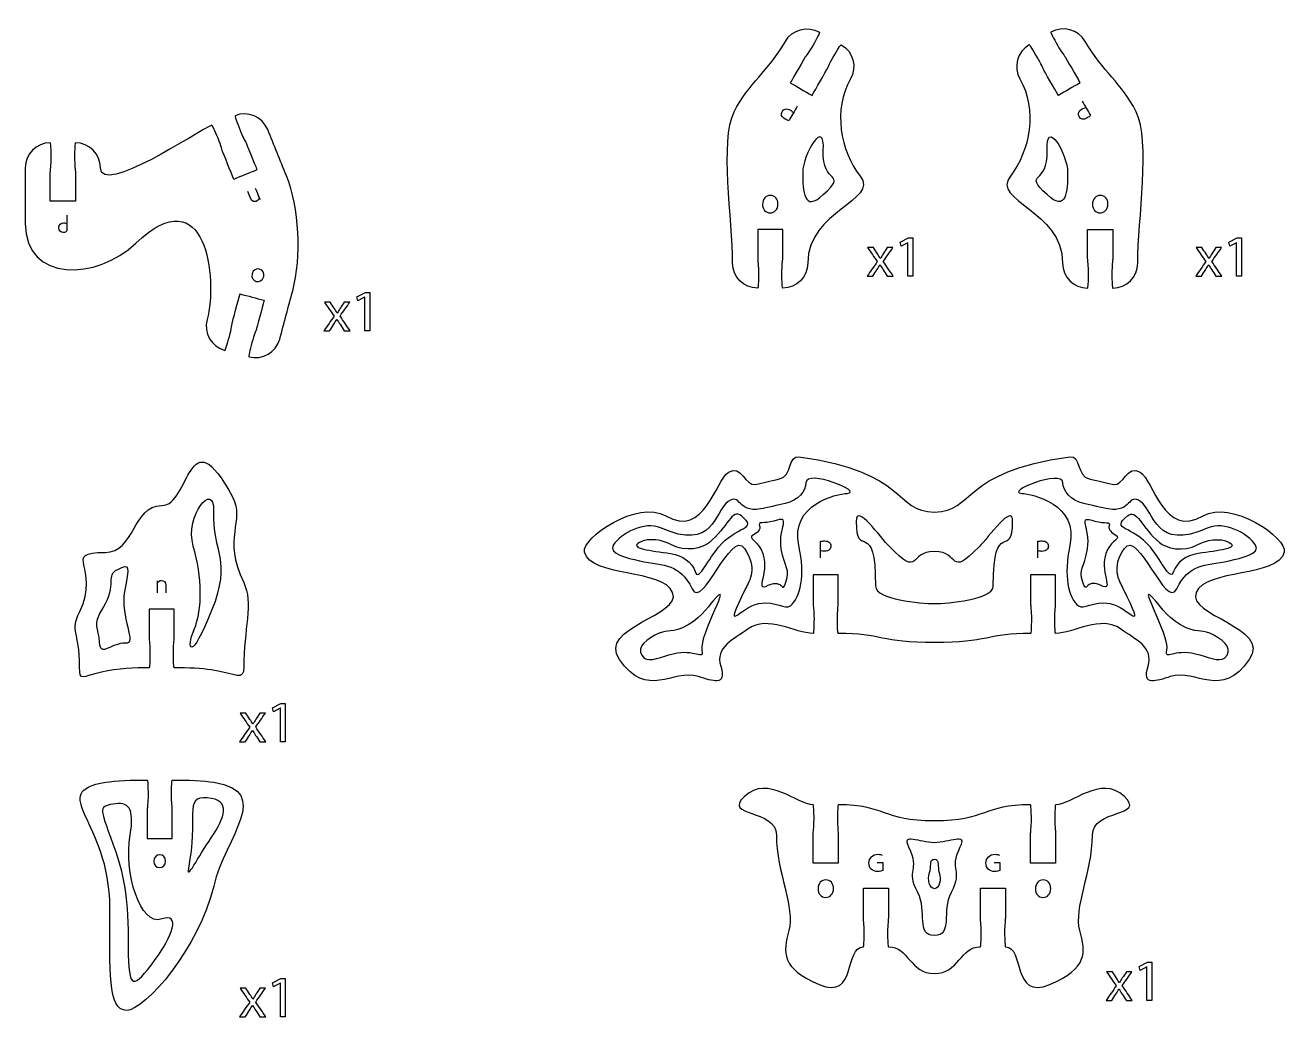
# Model space of a CAD drawing. Extents: x 0 to 1000, y 0 to 600.
# Drawn here: x 693.8 to 844.9, y 257.1 to 375.8 of the extents above; entities that cross this region are included whole.
import ezdxf

# ---------------------------------------------------------------- set-up
doc = ezdxf.new("R2010")
doc.units = 0
doc.header["$MEASUREMENT"] = 0
doc.layers.add('DEFAULT', color=7, linetype='CONTINUOUS')

msp = doc.modelspace()

# ---------------------------------------------------------------- linework, layer by layer
at = {"layer": 'DEFAULT', "color": 250}
for points in [[(799.42, 349.73), (799.41, 349.73), (798.61, 349.3), (798.49, 349.78), (799.49, 350.31), (800.02, 350.31), (800.02, 345.73), (799.42, 345.73)], [(838.72, 349.73), (838.71, 349.73), (837.91, 349.3), (837.79, 349.78), (838.79, 350.31), (839.32, 350.31), (839.32, 345.73), (838.72, 345.73)], [(734.44, 343.21), (734.43, 343.21), (733.63, 342.78), (733.51, 343.25), (734.52, 343.79), (735.04, 343.79), (735.04, 339.2), (734.44, 339.2)], [(724.36, 294.03), (724.34, 294.03), (723.54, 293.6), (723.42, 294.08), (724.43, 294.61), (724.95, 294.61), (724.95, 290.03), (724.36, 290.03)], [(828.01, 263.08), (827.99, 263.08), (827.2, 262.65), (827.08, 263.12), (828.08, 263.66), (828.61, 263.66), (828.61, 259.07), (828.01, 259.07)], [(724.36, 261.13), (724.34, 261.13), (723.54, 260.7), (723.42, 261.17), (724.43, 261.7), (724.95, 261.7), (724.95, 257.12), (724.36, 257.12)]]:
    msp.add_lwpolyline(points, close=True, dxfattribs=at)
at = {"layer": 'DEFAULT', "color": 1}
for points, knots in [([(778.45, 347.3), (778.45, 345.64), (779.79, 344.3), (781.45, 344.3), (781.51, 344.3), (781.55, 345.08), (781.55, 346.05), (781.55, 347.01), (781.45, 347.62), (781.45, 347.8), (781.45, 348.96), (781.45, 350.13), (781.45, 351.3), (782.45, 351.3), (783.45, 351.3), (784.45, 351.3), (784.45, 350.13), (784.45, 348.96), (784.45, 347.8), (784.45, 347.62), (784.35, 347.01), (784.35, 346.05), (784.35, 345.08), (784.4, 344.3), (784.45, 344.3), (786.11, 344.3), (787.45, 345.64), (787.45, 347.3), (787.45, 353.62), (796.05, 354.72), (793.7, 357.71), (791.34, 360.69), (790.46, 365.7), (792.55, 369.32), (793.38, 370.76), (792.89, 372.59), (791.45, 373.42), (791.4, 373.45), (790.97, 372.79), (790.49, 371.95), (790.01, 371.12), (789.79, 370.54), (789.7, 370.39), (789.27, 369.63), (787.95, 367.36), (787.95, 367.36), (787.09, 367.86), (786.22, 368.36), (785.35, 368.86), (785.35, 368.86), (786.67, 371.13), (787.1, 371.89), (787.19, 372.04), (787.58, 372.52), (788.07, 373.36), (788.55, 374.19), (788.9, 374.89), (788.85, 374.92), (787.42, 375.75), (785.59, 375.26), (784.76, 373.82), (782.67, 370.2), (780.39, 368.84), (778.64, 365.39), (776.9, 361.94), (778.45, 352.45), (778.45, 347.3)], [1, 1, 1, 1, 2, 2, 2, 3, 3, 3, 4, 4, 4, 13.92, 13.92, 13.92, 22.43, 22.43, 22.43, 32.35, 32.35, 32.35, 33.35, 33.35, 33.35, 34.35, 34.35, 34.35, 35.35, 35.35, 35.35, 36.35, 36.35, 36.35, 37.35, 37.35, 37.35, 38.35, 38.35, 38.35, 39.35, 39.35, 39.35, 40.35, 40.35, 40.35, 41.35, 41.35, 41.35, 49.862608, 49.862608, 49.862608, 50.862608, 50.862608, 50.862608, 51.862608, 51.862608, 51.862608, 52.862608, 52.862608, 52.862608, 53.862608, 53.862608, 53.862608, 54.862608, 54.862608, 54.862608, 55.862608, 55.862608, 55.862608, 55.862608]), ([(826.92, 347.3), (826.92, 345.64), (825.58, 344.3), (823.92, 344.3), (823.87, 344.3), (823.82, 345.08), (823.82, 346.05), (823.82, 347.01), (823.92, 347.62), (823.92, 347.8), (823.92, 348.96), (823.92, 350.13), (823.92, 351.3), (822.92, 351.3), (821.92, 351.3), (820.92, 351.3), (820.92, 350.13), (820.92, 348.96), (820.92, 347.8), (820.92, 347.62), (821.02, 347.01), (821.02, 346.05), (821.02, 345.08), (820.98, 344.3), (820.92, 344.3), (819.26, 344.3), (817.92, 345.64), (817.92, 347.3), (817.92, 353.62), (809.32, 354.72), (811.68, 357.71), (814.03, 360.69), (814.92, 365.7), (812.82, 369.32), (812, 370.76), (812.49, 372.59), (813.92, 373.42), (813.97, 373.45), (814.4, 372.79), (814.88, 371.95), (815.37, 371.12), (815.59, 370.54), (815.67, 370.39), (816.11, 369.63), (817.42, 367.36), (817.42, 367.36), (818.29, 367.86), (819.15, 368.36), (820.02, 368.86), (820.02, 368.86), (818.71, 371.13), (818.27, 371.89), (818.18, 372.04), (817.79, 372.52), (817.31, 373.36), (816.83, 374.19), (816.47, 374.89), (816.52, 374.92), (817.96, 375.75), (819.79, 375.26), (820.62, 373.82), (822.71, 370.2), (824.99, 368.84), (826.73, 365.39), (828.47, 361.94), (826.92, 352.45), (826.92, 347.3)], [1, 1, 1, 1, 2, 2, 2, 3, 3, 3, 4, 4, 4, 13.92, 13.92, 13.92, 22.43, 22.43, 22.43, 32.35, 32.35, 32.35, 33.35, 33.35, 33.35, 34.35, 34.35, 34.35, 35.35, 35.35, 35.35, 36.35, 36.35, 36.35, 37.35, 37.35, 37.35, 38.35, 38.35, 38.35, 39.35, 39.35, 39.35, 40.35, 40.35, 40.35, 41.35, 41.35, 41.35, 49.862608, 49.862608, 49.862608, 50.862608, 50.862608, 50.862608, 51.862608, 51.862608, 51.862608, 52.862608, 52.862608, 52.862608, 53.862608, 53.862608, 53.862608, 54.862608, 54.862608, 54.862608, 55.862608, 55.862608, 55.862608, 55.862608]), ([(725.83, 343.98), (725.31, 342.05), (724.8, 340.12), (724.28, 338.2), (723.85, 336.6), (722.21, 335.65), (720.61, 336.08), (720.55, 336.09), (720.71, 336.86), (720.96, 337.79), (721.21, 338.73), (721.47, 339.29), (721.51, 339.46), (721.74, 340.3), (722.42, 342.84), (722.42, 342.84), (721.45, 343.1), (720.49, 343.35), (719.52, 343.61), (719.52, 343.61), (718.84, 341.08), (718.62, 340.23), (718.57, 340.06), (718.51, 339.45), (718.26, 338.52), (718.01, 337.59), (717.77, 336.85), (717.71, 336.85), (716.11, 337.28), (715.16, 338.92), (715.59, 340.53), (716.89, 345.38), (715.49, 357.73), (707.07, 349.67), (702.43, 345.24), (693.84, 344.91), (693.84, 352.03), (693.84, 354.25), (693.84, 356.47), (693.84, 358.69), (693.84, 360.34), (695.18, 361.69), (696.84, 361.69), (696.89, 361.69), (696.94, 360.91), (696.94, 359.94), (696.94, 358.97), (696.84, 358.36), (696.84, 358.19), (696.84, 357.02), (696.84, 355.85), (696.84, 354.69), (697.84, 354.69), (698.84, 354.69), (699.84, 354.69), (699.84, 355.85), (699.84, 357.02), (699.84, 358.19), (699.84, 358.36), (699.74, 358.97), (699.74, 359.94), (699.74, 360.91), (699.78, 361.69), (699.84, 361.69), (701.5, 361.69), (702.84, 360.34), (702.84, 358.69), (702.84, 355.18), (714.62, 363.18), (716.16, 363.8), (716.21, 363.82), (716.54, 363.11), (716.9, 362.22), (717.27, 361.32), (717.41, 360.72), (717.47, 360.56), (717.8, 359.75), (718.78, 357.31), (718.78, 357.31), (719.71, 357.69), (720.64, 358.06), (721.56, 358.44), (721.56, 358.44), (720.58, 360.87), (720.25, 361.68), (720.19, 361.84), (719.86, 362.37), (719.5, 363.27), (719.14, 364.17), (718.88, 364.91), (718.94, 364.93), (720.47, 365.55), (722.22, 364.81), (722.84, 363.27), (723.59, 361.42), (724.34, 359.58), (725.09, 357.73), (726.61, 353.98), (726.92, 348.03), (725.83, 343.98)], [0, 0, 0, 0, 16.958081, 16.958081, 16.958081, 17.958081, 17.958081, 17.958081, 18.958081, 18.958081, 18.958081, 19.958081, 19.958081, 19.958081, 20.958081, 20.958081, 20.958081, 29.457734, 29.457734, 29.457734, 30.457734, 30.457734, 30.457734, 31.457734, 31.457734, 31.457734, 32.457734, 32.457734, 32.457734, 33.457734, 33.457734, 33.457734, 34.457734, 34.457734, 34.457734, 35.457734, 35.457734, 35.457734, 54.327734, 54.327734, 54.327734, 55.327734, 55.327734, 55.327734, 56.327734, 56.327734, 56.327734, 57.327734, 57.327734, 57.327734, 67.247734, 67.247734, 67.247734, 75.747734, 75.747734, 75.747734, 85.667734, 85.667734, 85.667734, 86.667734, 86.667734, 86.667734, 87.667734, 87.667734, 87.667734, 88.667734, 88.667734, 88.667734, 89.667734, 89.667734, 89.667734, 90.667734, 90.667734, 90.667734, 91.667734, 91.667734, 91.667734, 92.667734, 92.667734, 92.667734, 101.168939, 101.168939, 101.168939, 102.168939, 102.168939, 102.168939, 103.168939, 103.168939, 103.168939, 104.168939, 104.168939, 104.168939, 105.168939, 105.168939, 105.168939, 122.130522, 122.130522, 122.130522, 123.130522, 123.130522, 123.130522, 123.130522]), ([(702.97, 298.36), (704.93, 298.81), (706.98, 298.87), (708.66, 298.87), (708.71, 298.87), (708.76, 299.65), (708.76, 300.62), (708.76, 301.59), (708.66, 302.2), (708.66, 302.37), (708.66, 303.54), (708.66, 304.71), (708.66, 305.87), (709.66, 305.87), (710.66, 305.87), (711.66, 305.87), (711.66, 304.71), (711.66, 303.54), (711.66, 302.37), (711.66, 302.2), (711.56, 301.59), (711.56, 300.62), (711.56, 299.65), (711.6, 298.87), (711.66, 298.87), (713.33, 298.87), (715.02, 298.79), (716.07, 298.63), (719.14, 298.15), (719.97, 297.2), (719.97, 298.95), (719.97, 303.41), (721.15, 306.67), (719.97, 309.07), (717.33, 314.47), (720.18, 316.4), (718.62, 319.32), (713.26, 329.28), (713.62, 318.28), (710.16, 318.28), (706.7, 318.28), (706.95, 312.68), (703.39, 312.68), (698.07, 312.68), (702.98, 310.95), (700.34, 305.54), (699.16, 303.14), (700.34, 303.41), (700.34, 298.95), (700.34, 297.19), (700.61, 297.82), (702.97, 298.36)], [1, 1, 1, 1, 2, 2, 2, 3, 3, 3, 4, 4, 4, 13.92, 13.92, 13.92, 22.42, 22.42, 22.42, 32.34, 32.34, 32.34, 33.34, 33.34, 33.34, 34.34, 34.34, 34.34, 35.34, 35.34, 35.34, 36.34, 36.34, 36.34, 37.34, 37.34, 37.34, 38.34, 38.34, 38.34, 39.34, 39.34, 39.34, 40.34, 40.34, 40.34, 41.34, 41.34, 41.34, 42.34, 42.34, 42.34, 43.34, 43.34, 43.34, 43.34]), ([(834.73, 317.05), (830.07, 314.3), (828.76, 321.33), (827.21, 322.29), (825.66, 323.24), (825.16, 320.56), (824.04, 320.81), (822.94, 321.05), (822.42, 321.17), (821.11, 321.46), (819.58, 321.8), (820.13, 324.3), (818.79, 324.11), (805.59, 322.29), (807.47, 317.51), (802.59, 317.51), (797.71, 317.51), (799.6, 322.29), (786.39, 324.11), (785.05, 324.3), (785.6, 321.8), (784.07, 321.46), (782.76, 321.17), (782.25, 321.05), (781.14, 320.81), (780.02, 320.56), (779.52, 323.24), (777.97, 322.29), (776.42, 321.33), (775.11, 314.3), (770.45, 317.05), (767.13, 319.01), (760.32, 314.45), (760.74, 312.7), (761.46, 309.71), (770.14, 310.7), (771.28, 307.89), (772.42, 305.08), (762.26, 303.74), (764.92, 299.86), (768.25, 295.03), (771.2, 298.76), (774.38, 297.81), (776.06, 297.32), (777.79, 296.56), (777.03, 299.06), (776.32, 301.37), (778.57, 302.25), (780.33, 303.53), (782.64, 305.21), (785.93, 302.99), (788.09, 302.99), (788.14, 302.99), (788.19, 303.78), (788.19, 304.74), (788.19, 305.71), (788.09, 306.32), (788.09, 306.49), (788.09, 307.66), (788.09, 308.82), (788.09, 309.99), (789.09, 309.99), (790.09, 309.99), (791.09, 309.99), (791.09, 308.83), (791.09, 307.66), (791.09, 306.49), (791.09, 306.32), (790.99, 305.71), (790.99, 304.74), (790.99, 303.78), (791.03, 302.99), (791.09, 302.99), (796.18, 302.99), (796.24, 301.88), (802.59, 301.88), (808.93, 301.88), (809, 302.99), (814.09, 302.99), (814.15, 302.99), (814.19, 303.78), (814.19, 304.74), (814.19, 305.71), (814.09, 306.32), (814.09, 306.49), (814.09, 307.66), (814.09, 308.83), (814.09, 309.99), (815.09, 309.99), (816.09, 309.99), (817.09, 309.99), (817.09, 308.82), (817.09, 307.66), (817.09, 306.49), (817.09, 306.32), (816.99, 305.71), (816.99, 304.74), (816.99, 303.78), (817.04, 302.99), (817.09, 302.99), (819.25, 302.99), (822.54, 305.21), (824.85, 303.53), (826.61, 302.25), (828.86, 301.37), (828.15, 299.06), (827.39, 296.56), (829.12, 297.32), (830.81, 297.81), (833.98, 298.76), (836.93, 295.03), (840.26, 299.86), (842.92, 303.74), (832.76, 305.08), (833.9, 307.89), (835.04, 310.7), (843.72, 309.71), (844.44, 312.7), (844.86, 314.45), (838.05, 319.01), (834.73, 317.05)], [1, 1, 1, 1, 2, 2, 2, 3, 3, 3, 4, 4, 4, 5, 5, 5, 6, 6, 6, 7, 7, 7, 8, 8, 8, 9, 9, 9, 10, 10, 10, 11, 11, 11, 12, 12, 12, 13, 13, 13, 14, 14, 14, 15, 15, 15, 16, 16, 16, 17, 17, 17, 18, 18, 18, 19, 19, 19, 20, 20, 20, 29.91, 29.91, 29.91, 38.410006, 38.410006, 38.410006, 48.330006, 48.330006, 48.330006, 49.330006, 49.330006, 49.330006, 50.330006, 50.330006, 50.330006, 51.330006, 51.330006, 51.330006, 52.330006, 52.330006, 52.330006, 53.330006, 53.330006, 53.330006, 54.330006, 54.330006, 54.330006, 64.250006, 64.250006, 64.250006, 72.750012, 72.750012, 72.750012, 82.660012, 82.660012, 82.660012, 83.660012, 83.660012, 83.660012, 84.660012, 84.660012, 84.660012, 85.660012, 85.660012, 85.660012, 86.660012, 86.660012, 86.660012, 87.660012, 87.660012, 87.660012, 88.660012, 88.660012, 88.660012, 89.660012, 89.660012, 89.660012, 90.660012, 90.660012, 90.660012, 91.660012, 91.660012, 91.660012, 91.660012]), ([(809.63, 308.66), (809.63, 307.01), (804.17, 306.56), (802.59, 306.56), (801, 306.56), (795.55, 307.01), (795.55, 308.66), (795.55, 316.98), (793.23, 311.66), (793.23, 316.39), (793.23, 318.65), (796.11, 314.47), (797.25, 313.33), (801.02, 309.54), (799.4, 312.78), (802.59, 312.78), (805.78, 312.78), (804.16, 309.54), (807.93, 313.33), (809.07, 314.47), (811.95, 318.65), (811.95, 316.39), (811.95, 311.66), (809.63, 316.98), (809.63, 308.66)], [1, 1, 1, 1, 2, 2, 2, 3, 3, 3, 4, 4, 4, 5, 5, 5, 6, 6, 6, 7, 7, 7, 8, 8, 8, 9, 9, 9, 9]), ([(703.47, 285.18), (696.3, 283.98), (703.96, 280.64), (703.96, 270.2), (703.96, 262.62), (703.67, 257.88), (705.94, 257.88), (708.2, 257.88), (714.63, 265.38), (716.38, 272.76), (717.8, 278.74), (723.55, 283.98), (716.39, 285.18), (715.25, 285.37), (713.21, 285.44), (711.43, 285.44), (711.37, 285.44), (711.33, 284.66), (711.33, 283.69), (711.33, 282.72), (711.43, 282.11), (711.43, 281.94), (711.43, 280.77), (711.43, 279.6), (711.43, 278.44), (710.43, 278.44), (709.43, 278.44), (708.43, 278.44), (708.43, 279.6), (708.43, 280.77), (708.43, 281.94), (708.43, 282.11), (708.53, 282.72), (708.53, 283.69), (708.53, 284.66), (708.48, 285.44), (708.43, 285.44), (706.65, 285.44), (704.6, 285.37), (703.47, 285.18)], [1, 1, 1, 1, 2, 2, 2, 3, 3, 3, 4, 4, 4, 5, 5, 5, 6, 6, 6, 7, 7, 7, 8, 8, 8, 17.92, 17.92, 17.92, 26.42, 26.42, 26.42, 36.34, 36.34, 36.34, 37.34, 37.34, 37.34, 38.34, 38.34, 38.34, 39.34, 39.34, 39.34, 39.34]), ([(802.59, 262.29), (799.67, 262.29), (799.51, 265.49), (797.09, 265.49), (797.03, 265.49), (796.99, 266.27), (796.99, 267.24), (796.99, 268.2), (797.09, 268.81), (797.09, 268.99), (797.09, 270.15), (797.09, 271.32), (797.09, 272.49), (796.09, 272.49), (795.09, 272.49), (794.09, 272.49), (794.09, 271.32), (794.09, 270.15), (794.09, 268.99), (794.09, 268.81), (794.19, 268.2), (794.19, 267.24), (794.19, 266.27), (794.15, 265.49), (794.09, 265.49), (791.79, 265.49), (793.35, 259.05), (788.8, 260.98), (784.26, 262.9), (784.45, 264.78), (785.19, 267.45), (785.94, 270.13), (783.69, 274.44), (783.69, 278.85), (783.69, 282.06), (777.16, 280.96), (779.9, 283.52), (782.64, 286.07), (786.23, 282.49), (788.09, 282.49), (788.15, 282.49), (788.19, 281.7), (788.19, 280.74), (788.19, 279.77), (788.09, 279.16), (788.09, 278.99), (788.09, 277.82), (788.09, 276.65), (788.09, 275.49), (789.09, 275.49), (790.09, 275.49), (791.09, 275.49), (791.09, 276.65), (791.09, 277.82), (791.09, 278.99), (791.09, 279.16), (790.99, 279.77), (790.99, 280.74), (790.99, 281.7), (791.04, 282.49), (791.09, 282.49), (796.73, 282.49), (796.35, 280.55), (802.59, 280.55), (808.83, 280.55), (808.45, 282.49), (814.09, 282.49), (814.14, 282.49), (814.19, 281.7), (814.19, 280.74), (814.19, 279.77), (814.09, 279.16), (814.09, 278.99), (814.09, 277.82), (814.09, 276.65), (814.09, 275.49), (815.09, 275.49), (816.09, 275.49), (817.09, 275.49), (817.09, 276.65), (817.09, 277.82), (817.09, 278.99), (817.09, 279.16), (816.99, 279.77), (816.99, 280.74), (816.99, 281.7), (817.03, 282.49), (817.09, 282.49), (818.96, 282.49), (822.54, 286.07), (825.28, 283.52), (828.02, 280.96), (821.49, 282.06), (821.49, 278.85), (821.49, 274.44), (819.24, 270.13), (819.99, 267.45), (820.73, 264.78), (820.92, 262.9), (816.38, 260.98), (811.83, 259.05), (813.39, 265.49), (811.09, 265.49), (811.04, 265.49), (810.99, 266.27), (810.99, 267.24), (810.99, 268.2), (811.09, 268.81), (811.09, 268.99), (811.09, 270.15), (811.09, 271.32), (811.09, 272.49), (810.09, 272.49), (809.09, 272.49), (808.09, 272.49), (808.09, 271.32), (808.09, 270.15), (808.09, 268.99), (808.09, 268.81), (808.19, 268.2), (808.19, 267.24), (808.19, 266.27), (808.15, 265.49), (808.09, 265.49), (805.67, 265.49), (805.51, 262.29), (802.59, 262.29)], [1, 1, 1, 1, 2, 2, 2, 3, 3, 3, 4, 4, 4, 13.92, 13.92, 13.92, 22.42, 22.42, 22.42, 32.34, 32.34, 32.34, 33.34, 33.34, 33.34, 34.34, 34.34, 34.34, 35.34, 35.34, 35.34, 36.34, 36.34, 36.34, 37.34, 37.34, 37.34, 38.34, 38.34, 38.34, 39.34, 39.34, 39.34, 40.34, 40.34, 40.34, 41.34, 41.34, 41.34, 51.26, 51.26, 51.26, 59.76, 59.76, 59.76, 69.68, 69.68, 69.68, 70.68, 70.68, 70.68, 71.68, 71.68, 71.68, 72.68, 72.68, 72.68, 73.68, 73.68, 73.68, 74.68, 74.68, 74.68, 75.68, 75.68, 75.68, 85.6, 85.6, 85.6, 94.1, 94.1, 94.1, 104.02, 104.02, 104.02, 105.02, 105.02, 105.02, 106.02, 106.02, 106.02, 107.02, 107.02, 107.02, 108.02, 108.02, 108.02, 109.02, 109.02, 109.02, 110.02, 110.02, 110.02, 111.02, 111.02, 111.02, 112.02, 112.02, 112.02, 113.02, 113.02, 113.02, 122.94, 122.94, 122.94, 131.44, 131.44, 131.44, 141.36, 141.36, 141.36, 142.36, 142.36, 142.36, 143.36, 143.36, 143.36, 144.36, 144.36, 144.36, 144.36])]:
    msp.add_open_spline(points, degree=3, knots=knots, dxfattribs=at)
at = {"layer": 'DEFAULT', "color": 250}
for points, knots in [([(786.18, 366.05), (785.85, 365.47), (785.51, 364.89), (785.18, 364.32), (785.06, 364.36), (784.91, 364.43), (784.73, 364.53), (784.51, 364.66), (784.37, 364.81), (784.32, 364.96), (784.27, 365.1), (784.29, 365.26), (784.38, 365.42), (784.48, 365.58), (784.6, 365.68), (784.74, 365.71), (784.93, 365.77), (785.16, 365.72), (785.38, 365.6), (785.45, 365.56), (785.72, 365.34), (785.74, 365.27)], [0, 0, 0, 0, 5.658525, 5.658525, 5.658525, 6.658525, 6.658525, 6.658525, 7.658525, 7.658525, 7.658525, 8.658525, 8.658525, 8.658525, 9.658525, 9.658525, 9.658525, 10.658525, 10.658525, 10.658525, 11.658525, 11.658525, 11.658525, 11.658525]), ([(820.27, 366.67), (820.6, 366.09), (820.94, 365.52), (821.27, 364.94), (821.17, 364.86), (821.04, 364.76), (820.86, 364.66), (820.64, 364.53), (820.44, 364.48), (820.28, 364.52), (820.14, 364.55), (820.01, 364.64), (819.92, 364.8), (819.83, 364.96), (819.8, 365.11), (819.84, 365.25), (819.88, 365.45), (820.04, 365.62), (820.26, 365.75), (820.33, 365.79), (820.65, 365.91), (820.72, 365.89)], [0, 0, 0, 0, 5.658525, 5.658525, 5.658525, 6.658525, 6.658525, 6.658525, 7.658525, 7.658525, 7.658525, 8.658525, 8.658525, 8.658525, 9.658525, 9.658525, 9.658525, 10.658525, 10.658525, 10.658525, 11.658525, 11.658525, 11.658525, 11.658525]), ([(721.82, 355.12), (721.81, 354.96), (721.7, 354.77), (721.48, 354.68), (721.29, 354.61), (720.96, 354.6), (720.77, 355.06), (720.67, 355.33), (720.56, 355.6), (720.45, 355.87)], [0, 0, 0, 0, 1, 1, 1, 2, 2, 2, 4.458617, 4.458617, 4.458617, 4.458617]), ([(721.36, 356.24), (721.5, 355.92), (721.63, 355.59), (721.76, 355.26), (721.82, 355.12), (721.87, 355.01), (721.92, 354.9)], [0, 0, 0, 0, 3.000883, 3.000883, 3.000883, 4.000883, 4.000883, 4.000883, 4.000883]), ([(783.88, 354.36), (783.88, 353.67), (783.45, 353.3), (782.94, 353.3), (782.4, 353.3), (782.03, 353.71), (782.03, 354.32), (782.03, 354.96), (782.43, 355.38), (782.97, 355.38), (783.52, 355.38), (783.88, 354.96), (783.88, 354.36)], [0, 0, 0, 0, 1, 1, 1, 2, 2, 2, 3, 3, 3, 4, 4, 4, 4]), ([(823.34, 354.36), (823.34, 353.67), (822.92, 353.3), (822.41, 353.3), (821.87, 353.3), (821.5, 353.71), (821.5, 354.32), (821.5, 354.96), (821.89, 355.38), (822.43, 355.38), (822.99, 355.38), (823.34, 354.96), (823.34, 354.36)], [0, 0, 0, 0, 1, 1, 1, 2, 2, 2, 3, 3, 3, 4, 4, 4, 4]), ([(698.83, 353.02), (698.83, 353.02), (698.82, 351.3), (698.83, 351.16), (698.74, 351.02), (698.59, 350.94), (698.38, 350.94), (698.08, 350.94), (697.85, 351.17), (697.85, 351.51), (697.85, 351.92), (698.13, 352.12), (698.42, 352.12), (698.59, 352.12), (698.75, 352.05), (698.83, 351.95)], [0, 0, 0, 0, 1, 1, 1, 2, 2, 2, 3, 3, 3, 4, 4, 4, 5, 5, 5, 5]), ([(795.29, 349.14), (795.45, 348.9), (795.62, 348.65), (795.78, 348.41), (795.91, 348.22), (796.01, 348.04), (796.12, 347.85), (796.13, 347.85), (796.14, 347.85), (796.15, 347.85), (796.26, 348.05), (796.37, 348.23), (796.48, 348.41), (796.64, 348.66), (796.8, 348.9), (796.96, 349.14), (797.19, 349.14), (797.41, 349.14), (797.63, 349.14), (797.25, 348.59), (796.86, 348.04), (796.47, 347.49), (796.87, 346.9), (797.27, 346.31), (797.67, 345.73), (797.43, 345.73), (797.2, 345.73), (796.96, 345.73), (796.8, 345.98), (796.63, 346.24), (796.46, 346.49), (796.33, 346.69), (796.22, 346.88), (796.1, 347.09), (796.09, 347.09), (796.09, 347.09), (796.08, 347.09), (795.97, 346.88), (795.85, 346.7), (795.72, 346.49), (795.56, 346.24), (795.39, 345.98), (795.23, 345.73), (795, 345.73), (794.77, 345.73), (794.54, 345.73), (794.95, 346.31), (795.35, 346.89), (795.76, 347.47), (795.37, 348.03), (794.99, 348.58), (794.6, 349.14), (794.83, 349.14), (795.06, 349.14), (795.29, 349.14)], [0, 0, 0, 0, 2.496157, 2.496157, 2.496157, 3.496157, 3.496157, 3.496157, 3.556157, 3.556157, 3.556157, 4.556157, 4.556157, 4.556157, 7.024598, 7.024598, 7.024598, 8.924598, 8.924598, 8.924598, 14.651063, 14.651063, 14.651063, 20.697549, 20.697549, 20.697549, 22.697549, 22.697549, 22.697549, 25.299241, 25.299241, 25.299241, 26.299241, 26.299241, 26.299241, 26.339241, 26.339241, 26.339241, 27.339241, 27.339241, 27.339241, 29.930071, 29.930071, 29.930071, 31.870071, 31.870071, 31.870071, 37.889805, 37.889805, 37.889805, 43.654005, 43.654005, 43.654005, 45.614005, 45.614005, 45.614005, 45.614005]), ([(834.59, 349.14), (834.76, 348.9), (834.92, 348.65), (835.08, 348.41), (835.21, 348.22), (835.31, 348.04), (835.43, 347.85), (835.43, 347.85), (835.44, 347.85), (835.45, 347.85), (835.56, 348.05), (835.67, 348.23), (835.79, 348.41), (835.95, 348.66), (836.11, 348.9), (836.27, 349.14), (836.49, 349.14), (836.71, 349.14), (836.94, 349.14), (836.55, 348.59), (836.16, 348.04), (835.77, 347.49), (836.17, 346.9), (836.57, 346.31), (836.97, 345.73), (836.74, 345.73), (836.5, 345.73), (836.27, 345.73), (836.1, 345.98), (835.93, 346.24), (835.77, 346.49), (835.63, 346.69), (835.52, 346.88), (835.4, 347.09), (835.39, 347.09), (835.39, 347.09), (835.38, 347.09), (835.27, 346.88), (835.15, 346.7), (835.02, 346.49), (834.86, 346.24), (834.7, 345.98), (834.53, 345.73), (834.3, 345.73), (834.07, 345.73), (833.85, 345.73), (834.25, 346.31), (834.66, 346.89), (835.06, 347.47), (834.67, 348.03), (834.29, 348.58), (833.9, 349.14), (834.13, 349.14), (834.36, 349.14), (834.59, 349.14)], [0, 0, 0, 0, 2.496157, 2.496157, 2.496157, 3.496157, 3.496157, 3.496157, 3.556157, 3.556157, 3.556157, 4.556157, 4.556157, 4.556157, 7.024598, 7.024598, 7.024598, 8.924598, 8.924598, 8.924598, 14.651063, 14.651063, 14.651063, 20.697549, 20.697549, 20.697549, 22.697549, 22.697549, 22.697549, 25.299241, 25.299241, 25.299241, 26.299241, 26.299241, 26.299241, 26.339241, 26.339241, 26.339241, 27.339241, 27.339241, 27.339241, 29.930071, 29.930071, 29.930071, 31.870071, 31.870071, 31.870071, 37.889805, 37.889805, 37.889805, 43.654005, 43.654005, 43.654005, 45.614005, 45.614005, 45.614005, 45.614005]), ([(722.36, 345.67), (722.22, 345.15), (721.8, 345.02), (721.46, 345.11), (721.08, 345.21), (720.87, 345.57), (720.98, 346.01), (721.11, 346.48), (721.49, 346.67), (721.88, 346.57), (722.28, 346.46), (722.47, 346.1), (722.36, 345.67)], [0, 0, 0, 0, 1, 1, 1, 2, 2, 2, 3, 3, 3, 4, 4, 4, 4]), ([(730.32, 342.61), (730.48, 342.37), (730.64, 342.13), (730.8, 341.88), (730.93, 341.69), (731.04, 341.51), (731.15, 341.32), (731.16, 341.32), (731.16, 341.32), (731.17, 341.32), (731.28, 341.53), (731.4, 341.7), (731.51, 341.89), (731.67, 342.13), (731.83, 342.37), (731.99, 342.61), (732.21, 342.61), (732.44, 342.61), (732.66, 342.61), (732.27, 342.06), (731.88, 341.51), (731.5, 340.96), (731.9, 340.38), (732.29, 339.79), (732.69, 339.2), (732.46, 339.2), (732.22, 339.2), (731.99, 339.2), (731.82, 339.46), (731.66, 339.71), (731.49, 339.97), (731.35, 340.17), (731.24, 340.36), (731.12, 340.56), (731.12, 340.56), (731.11, 340.56), (731.11, 340.56), (730.99, 340.36), (730.87, 340.17), (730.75, 339.97), (730.58, 339.71), (730.42, 339.46), (730.25, 339.2), (730.03, 339.2), (729.8, 339.2), (729.57, 339.2), (729.97, 339.78), (730.38, 340.36), (730.78, 340.94), (730.4, 341.5), (730.01, 342.06), (729.63, 342.61), (729.86, 342.61), (730.09, 342.61), (730.32, 342.61)], [0, 0, 0, 0, 2.496157, 2.496157, 2.496157, 3.496157, 3.496157, 3.496157, 3.556157, 3.556157, 3.556157, 4.556157, 4.556157, 4.556157, 7.024598, 7.024598, 7.024598, 8.924598, 8.924598, 8.924598, 14.651063, 14.651063, 14.651063, 20.697549, 20.697549, 20.697549, 22.697549, 22.697549, 22.697549, 25.299241, 25.299241, 25.299241, 26.299241, 26.299241, 26.299241, 26.339241, 26.339241, 26.339241, 27.339241, 27.339241, 27.339241, 29.930071, 29.930071, 29.930071, 31.870071, 31.870071, 31.870071, 37.889805, 37.889805, 37.889805, 43.654005, 43.654005, 43.654005, 45.614005, 45.614005, 45.614005, 45.614005]), ([(788.97, 312.02), (788.97, 312.68), (788.97, 313.35), (788.97, 314.01), (789.1, 314.04), (789.26, 314.05), (789.47, 314.05), (789.73, 314.05), (789.92, 313.99), (790.04, 313.88), (790.15, 313.79), (790.22, 313.64), (790.22, 313.46), (790.22, 313.28), (790.17, 313.13), (790.06, 313.03), (789.93, 312.88), (789.7, 312.81), (789.45, 312.81), (789.37, 312.81), (789.03, 312.86), (788.98, 312.91)], [0, 0, 0, 0, 5.660009, 5.660009, 5.660009, 6.660009, 6.660009, 6.660009, 7.660009, 7.660009, 7.660009, 8.660009, 8.660009, 8.660009, 9.660009, 9.660009, 9.660009, 10.660009, 10.660009, 10.660009, 11.660009, 11.660009, 11.660009, 11.660009]), ([(814.97, 312.01), (814.97, 312.68), (814.97, 313.35), (814.97, 314.01), (815.1, 314.03), (815.26, 314.05), (815.47, 314.05), (815.73, 314.05), (815.92, 313.99), (816.04, 313.88), (816.15, 313.79), (816.22, 313.64), (816.22, 313.46), (816.22, 313.27), (816.17, 313.13), (816.06, 313.03), (815.93, 312.88), (815.7, 312.8), (815.45, 312.8), (815.37, 312.8), (815.03, 312.86), (814.98, 312.91)], [0, 0, 0, 0, 5.660009, 5.660009, 5.660009, 6.660009, 6.660009, 6.660009, 7.660009, 7.660009, 7.660009, 8.660009, 8.660009, 8.660009, 9.660009, 9.660009, 9.660009, 10.660009, 10.660009, 10.660009, 11.660009, 11.660009, 11.660009, 11.660009]), ([(709.67, 307.84), (709.67, 308.19), (709.67, 308.54), (709.67, 308.9), (709.67, 309.05), (709.66, 309.17), (709.65, 309.29)], [0, 0, 0, 0, 3, 3, 3, 4, 4, 4, 4]), ([(709.67, 309.05), (709.74, 309.19), (709.91, 309.32), (710.15, 309.32), (710.35, 309.32), (710.66, 309.2), (710.66, 308.71), (710.66, 308.42), (710.66, 308.13), (710.66, 307.84)], [0, 0, 0, 0, 1, 1, 1, 2, 2, 2, 4.46, 4.46, 4.46, 4.46]), ([(720.23, 293.44), (720.39, 293.19), (720.55, 292.95), (720.71, 292.7), (720.84, 292.51), (720.95, 292.34), (721.06, 292.15), (721.07, 292.15), (721.07, 292.15), (721.08, 292.15), (721.19, 292.35), (721.31, 292.53), (721.42, 292.71), (721.58, 292.95), (721.74, 293.19), (721.9, 293.44), (722.12, 293.44), (722.35, 293.44), (722.57, 293.44), (722.18, 292.89), (721.79, 292.34), (721.41, 291.79), (721.81, 291.2), (722.21, 290.61), (722.61, 290.02), (722.37, 290.02), (722.13, 290.02), (721.9, 290.02), (721.73, 290.28), (721.57, 290.53), (721.4, 290.79), (721.26, 290.99), (721.15, 291.18), (721.03, 291.38), (721.03, 291.38), (721.02, 291.38), (721.02, 291.38), (720.9, 291.18), (720.78, 291), (720.66, 290.79), (720.49, 290.53), (720.33, 290.28), (720.16, 290.02), (719.94, 290.02), (719.71, 290.02), (719.48, 290.02), (719.88, 290.6), (720.29, 291.18), (720.69, 291.76), (720.31, 292.32), (719.92, 292.88), (719.54, 293.44), (719.77, 293.44), (720, 293.44), (720.23, 293.44)], [0, 0, 0, 0, 2.496157, 2.496157, 2.496157, 3.496157, 3.496157, 3.496157, 3.556157, 3.556157, 3.556157, 4.556157, 4.556157, 4.556157, 7.024598, 7.024598, 7.024598, 8.924598, 8.924598, 8.924598, 14.651063, 14.651063, 14.651063, 20.697549, 20.697549, 20.697549, 22.697549, 22.697549, 22.697549, 25.299241, 25.299241, 25.299241, 26.299241, 26.299241, 26.299241, 26.339241, 26.339241, 26.339241, 27.339241, 27.339241, 27.339241, 29.930071, 29.930071, 29.930071, 31.870071, 31.870071, 31.870071, 37.889805, 37.889805, 37.889805, 43.654005, 43.654005, 43.654005, 45.614005, 45.614005, 45.614005, 45.614005]), ([(709.21, 275.72), (709.21, 276.25), (709.58, 276.49), (709.94, 276.49), (710.33, 276.49), (710.63, 276.2), (710.63, 275.74), (710.63, 275.25), (710.31, 274.97), (709.91, 274.97), (709.5, 274.97), (709.21, 275.27), (709.21, 275.72)], [0, 0, 0, 0, 1, 1, 1, 2, 2, 2, 3, 3, 3, 4, 4, 4, 4]), ([(795.75, 275.58), (795.98, 275.58), (796.2, 275.58), (796.42, 275.58), (796.42, 275.25), (796.42, 274.93), (796.42, 274.61), (796.3, 274.56), (796.07, 274.5), (795.8, 274.5), (795.49, 274.5), (795.24, 274.57), (795.04, 274.76), (794.87, 274.93), (794.76, 275.2), (794.76, 275.52), (794.77, 276.12), (795.18, 276.56), (795.86, 276.56), (796.09, 276.56), (796.27, 276.51), (796.36, 276.47)], [0, 0, 0, 0, 1.89, 1.89, 1.89, 4.64, 4.64, 4.64, 5.64, 5.64, 5.64, 6.64, 6.64, 6.64, 7.64, 7.64, 7.64, 8.64, 8.64, 8.64, 9.64, 9.64, 9.64, 9.64]), ([(809.75, 275.58), (809.97, 275.58), (810.2, 275.58), (810.42, 275.58), (810.42, 275.25), (810.42, 274.93), (810.42, 274.61), (810.3, 274.56), (810.07, 274.5), (809.8, 274.5), (809.49, 274.5), (809.24, 274.57), (809.04, 274.76), (808.87, 274.93), (808.76, 275.2), (808.76, 275.52), (808.76, 276.12), (809.18, 276.56), (809.85, 276.56), (810.09, 276.56), (810.27, 276.51), (810.36, 276.47)], [0, 0, 0, 0, 1.89, 1.89, 1.89, 4.64, 4.64, 4.64, 5.64, 5.64, 5.64, 6.64, 6.64, 6.64, 7.64, 7.64, 7.64, 8.64, 8.64, 8.64, 9.64, 9.64, 9.64, 9.64]), ([(788.67, 272.42), (788.67, 273.12), (789.09, 273.49), (789.6, 273.49), (790.14, 273.49), (790.52, 273.07), (790.52, 272.46), (790.52, 271.82), (790.12, 271.4), (789.58, 271.4), (789.02, 271.4), (788.67, 271.83), (788.67, 272.42)], [0, 0, 0, 0, 1, 1, 1, 2, 2, 2, 3, 3, 3, 4, 4, 4, 4]), ([(814.67, 272.42), (814.67, 273.12), (815.09, 273.49), (815.6, 273.49), (816.14, 273.49), (816.51, 273.07), (816.51, 272.46), (816.51, 271.82), (816.12, 271.4), (815.58, 271.4), (815.02, 271.4), (814.67, 271.83), (814.67, 272.42)], [0, 0, 0, 0, 1, 1, 1, 2, 2, 2, 3, 3, 3, 4, 4, 4, 4]), ([(823.88, 262.49), (824.04, 262.24), (824.2, 262), (824.36, 261.75), (824.49, 261.56), (824.6, 261.39), (824.71, 261.2), (824.72, 261.2), (824.72, 261.2), (824.73, 261.2), (824.84, 261.4), (824.96, 261.58), (825.07, 261.76), (825.23, 262), (825.39, 262.25), (825.55, 262.49), (825.77, 262.49), (826, 262.49), (826.22, 262.49), (825.83, 261.94), (825.44, 261.39), (825.06, 260.84), (825.46, 260.25), (825.86, 259.66), (826.25, 259.07), (826.02, 259.07), (825.78, 259.07), (825.55, 259.07), (825.38, 259.33), (825.22, 259.59), (825.05, 259.84), (824.91, 260.04), (824.8, 260.23), (824.68, 260.43), (824.68, 260.43), (824.67, 260.43), (824.67, 260.43), (824.55, 260.23), (824.43, 260.05), (824.31, 259.84), (824.14, 259.59), (823.98, 259.33), (823.81, 259.07), (823.59, 259.07), (823.36, 259.07), (823.13, 259.07), (823.53, 259.65), (823.94, 260.23), (824.34, 260.82), (823.96, 261.37), (823.57, 261.93), (823.19, 262.49), (823.42, 262.49), (823.65, 262.49), (823.88, 262.49)], [0, 0, 0, 0, 2.496157, 2.496157, 2.496157, 3.496157, 3.496157, 3.496157, 3.556157, 3.556157, 3.556157, 4.556157, 4.556157, 4.556157, 7.024598, 7.024598, 7.024598, 8.924598, 8.924598, 8.924598, 14.651063, 14.651063, 14.651063, 20.697549, 20.697549, 20.697549, 22.697549, 22.697549, 22.697549, 25.299241, 25.299241, 25.299241, 26.299241, 26.299241, 26.299241, 26.339241, 26.339241, 26.339241, 27.339241, 27.339241, 27.339241, 29.930071, 29.930071, 29.930071, 31.870071, 31.870071, 31.870071, 37.889805, 37.889805, 37.889805, 43.654005, 43.654005, 43.654005, 45.614005, 45.614005, 45.614005, 45.614005]), ([(720.23, 260.53), (720.39, 260.29), (720.55, 260.04), (720.71, 259.8), (720.84, 259.61), (720.95, 259.43), (721.06, 259.24), (721.07, 259.24), (721.07, 259.24), (721.08, 259.24), (721.19, 259.45), (721.31, 259.62), (721.42, 259.81), (721.58, 260.05), (721.74, 260.29), (721.9, 260.53), (722.12, 260.53), (722.35, 260.53), (722.57, 260.53), (722.18, 259.98), (721.79, 259.43), (721.41, 258.88), (721.81, 258.29), (722.21, 257.71), (722.61, 257.12), (722.37, 257.12), (722.13, 257.12), (721.9, 257.12), (721.73, 257.37), (721.57, 257.63), (721.4, 257.89), (721.26, 258.09), (721.15, 258.28), (721.03, 258.48), (721.03, 258.48), (721.02, 258.48), (721.02, 258.48), (720.9, 258.28), (720.78, 258.09), (720.66, 257.89), (720.49, 257.63), (720.33, 257.37), (720.16, 257.12), (719.94, 257.12), (719.71, 257.12), (719.48, 257.12), (719.88, 257.7), (720.29, 258.28), (720.69, 258.86), (720.31, 259.42), (719.92, 259.98), (719.54, 260.53), (719.77, 260.53), (720, 260.53), (720.23, 260.53)], [0, 0, 0, 0, 2.496157, 2.496157, 2.496157, 3.496157, 3.496157, 3.496157, 3.556157, 3.556157, 3.556157, 4.556157, 4.556157, 4.556157, 7.024598, 7.024598, 7.024598, 8.924598, 8.924598, 8.924598, 14.651063, 14.651063, 14.651063, 20.697549, 20.697549, 20.697549, 22.697549, 22.697549, 22.697549, 25.299241, 25.299241, 25.299241, 26.299241, 26.299241, 26.299241, 26.339241, 26.339241, 26.339241, 27.339241, 27.339241, 27.339241, 29.930071, 29.930071, 29.930071, 31.870071, 31.870071, 31.870071, 37.889805, 37.889805, 37.889805, 43.654005, 43.654005, 43.654005, 45.614005, 45.614005, 45.614005, 45.614005])]:
    msp.add_open_spline(points, degree=3, knots=knots, dxfattribs=at)
at = {"layer": 'DEFAULT', "color": 5}
for points, knots in [([(789.3, 360.75), (789.08, 356.57), (792.32, 358.3), (789.3, 355.48), (786.97, 353.31), (786.84, 355.88), (786.84, 358.12), (786.84, 360.36), (789.52, 364.81), (789.3, 360.75)], [0, 0, 0, 0, 1, 1, 1, 2, 2, 2, 3, 3, 3, 3]), ([(816.07, 360.75), (816.3, 356.57), (813.05, 358.3), (816.07, 355.48), (818.4, 353.31), (818.53, 355.88), (818.53, 358.12), (818.53, 360.36), (815.86, 364.81), (816.07, 360.75)], [0, 0, 0, 0, 1, 1, 1, 2, 2, 2, 3, 3, 3, 3]), ([(780.01, 308.36), (780.46, 309.3), (781.48, 310.79), (779.86, 313.16), (778.24, 315.52), (774.89, 305.73), (773.61, 308.32), (772.07, 311.41), (770.42, 311), (767.31, 311.68), (765.86, 312), (763.55, 312.52), (764.17, 313.53), (765.07, 315.02), (767.96, 316.43), (769.83, 315.61), (776.28, 312.76), (776.18, 317.51), (777.92, 318.76), (779.47, 319.87), (778.93, 317.39), (781.79, 317.88), (782.54, 318.01), (783.88, 318.35), (784.72, 318.53), (786.33, 318.89), (787.18, 320), (787.23, 321.02), (787.31, 322.69), (794.2, 319.86), (792.15, 319.74), (790.92, 319.66), (785.29, 318.46), (786.38, 313.49), (787.17, 309.92), (786.58, 307.24), (785.36, 306.29), (784.68, 305.76), (783.7, 306.91), (781.59, 306.56), (779.32, 306.17), (777.1, 302.45), (780.01, 308.36)], [1, 1, 1, 1, 2, 2, 2, 3, 3, 3, 4, 4, 4, 5, 5, 5, 6, 6, 6, 7, 7, 7, 8, 8, 8, 9, 9, 9, 10, 10, 10, 11, 11, 11, 12, 12, 12, 13, 13, 13, 14, 14, 14, 15, 15, 15, 15]), ([(823.58, 306.56), (821.48, 306.91), (820.5, 305.76), (819.82, 306.29), (818.6, 307.24), (818.01, 309.92), (818.8, 313.49), (819.89, 318.46), (814.26, 319.66), (813.03, 319.74), (810.98, 319.86), (817.87, 322.68), (817.95, 321.02), (818, 319.99), (818.85, 318.89), (820.46, 318.53), (821.3, 318.34), (822.65, 318), (823.38, 317.88), (826.25, 317.39), (825.71, 319.87), (827.25, 318.76), (829, 317.51), (828.9, 312.76), (835.35, 315.61), (837.21, 316.43), (840.11, 315.02), (841.01, 313.53), (841.63, 312.52), (839.32, 312), (837.86, 311.68), (834.75, 311), (833.11, 311.41), (831.57, 308.32), (830.29, 305.73), (826.94, 315.52), (825.32, 313.16), (823.7, 310.79), (824.71, 309.3), (825.17, 308.36), (828.08, 302.45), (825.86, 306.17), (823.58, 306.56)], [1, 1, 1, 1, 2, 2, 2, 3, 3, 3, 4, 4, 4, 5, 5, 5, 6, 6, 6, 7, 7, 7, 8, 8, 8, 9, 9, 9, 10, 10, 10, 11, 11, 11, 12, 12, 12, 13, 13, 13, 14, 14, 14, 15, 15, 15, 15]), ([(716.36, 317.68), (716.49, 321.25), (712.87, 317.17), (713.94, 313.43), (715.02, 309.7), (715.07, 305.88), (714.05, 303.47), (713.03, 301.06), (713.66, 299.49), (716.13, 305.71), (718.6, 311.94), (716.18, 312.52), (716.36, 317.68)], [0, 0, 0, 0, 1, 1, 1, 2, 2, 2, 3, 3, 3, 4, 4, 4, 4]), ([(776.1, 306.85), (778.83, 310.05), (774.43, 302.85), (774.82, 300.96), (775.07, 299.73), (773.93, 301.19), (771.35, 300.56), (770, 300.24), (768.51, 299.5), (767.88, 300.04), (766.88, 300.91), (767.63, 302), (769.16, 302.78), (770.62, 303.53), (770.73, 302.99), (772.46, 303.67), (774.39, 304.43), (775.53, 306.19), (776.1, 306.85)], [0, 0, 0, 0, 1, 1, 1, 2, 2, 2, 3, 3, 3, 4, 4, 4, 5, 5, 5, 6, 6, 6, 6]), ([(832.72, 303.67), (834.45, 302.99), (834.56, 303.53), (836.01, 302.78), (837.55, 301.99), (838.3, 300.91), (837.3, 300.04), (836.67, 299.5), (835.18, 300.23), (833.83, 300.56), (831.25, 301.19), (830.11, 299.74), (830.36, 300.96), (830.74, 302.85), (826.34, 310.05), (829.08, 306.85), (829.65, 306.19), (830.78, 304.43), (832.72, 303.67)], [0, 0, 0, 0, 1, 1, 1, 2, 2, 2, 3, 3, 3, 4, 4, 4, 5, 5, 5, 6, 6, 6, 6]), ([(713.35, 274.87), (714.57, 280.9), (712.71, 283.56), (715.62, 283.31), (718.52, 283.07), (717.69, 280.91), (716.12, 278.59), (714.54, 276.25), (713.02, 273.25), (713.35, 274.87)], [0, 0, 0, 0, 1, 1, 1, 2, 2, 2, 3, 3, 3, 3]), ([(802.59, 266.84), (804.83, 266.84), (803.4, 269.74), (804.59, 271.99), (806.08, 274.81), (804.21, 274.5), (805.65, 277.42), (806.55, 279.24), (804.4, 277.99), (802.59, 277.98), (800.78, 277.98), (798.64, 279.24), (799.54, 277.41), (800.97, 274.49), (799.1, 274.81), (800.6, 271.98), (801.78, 269.74), (800.36, 266.84), (802.59, 266.84)], [0, 0, 0, 0, 1, 1, 1, 2, 2, 2, 3, 3, 3, 4, 4, 4, 5, 5, 5, 6, 6, 6, 6])]:
    msp.add_open_spline(points, degree=3, knots=knots, dxfattribs=at)
at = {"layer": 'DEFAULT', "color": 3}
for points, knots in [([(776.76, 313.3), (775.16, 311.3), (774.39, 309.22), (773.98, 310.38), (773.58, 311.51), (772.51, 312.31), (771.03, 312.54), (768.62, 312.91), (766.04, 313.15), (767.31, 313.86), (768.43, 314.49), (770.14, 314.15), (771.13, 313.58), (772.78, 312.65), (774.9, 313.2), (775.68, 313.86), (777.84, 315.69), (778.39, 317.96), (779.5, 317.05), (781.64, 315.31), (778.88, 315.94), (776.76, 313.3)], [0, 0, 0, 0, 1, 1, 1, 2, 2, 2, 3, 3, 3, 4, 4, 4, 5, 5, 5, 6, 6, 6, 7, 7, 7, 7]), ([(784.83, 309.13), (784.27, 307.53), (784.65, 309.61), (782.72, 308.74), (780.79, 307.87), (783.17, 310.36), (781.86, 313.03), (781.36, 314.08), (780.24, 314.37), (780.9, 314.74), (781.42, 315.02), (781.81, 315.49), (781.71, 315.75), (781.42, 316.54), (782.17, 316.02), (783.4, 316.43), (785.65, 317.19), (783.85, 315.69), (784.28, 313.12), (784.67, 310.73), (785.39, 310.74), (784.83, 309.13)], [0, 0, 0, 0, 1, 1, 1, 2, 2, 2, 3, 3, 3, 4, 4, 4, 5, 5, 5, 6, 6, 6, 7, 7, 7, 7]), ([(820.35, 309.13), (820.91, 307.53), (820.53, 309.61), (822.46, 308.74), (824.39, 307.87), (822.01, 310.36), (823.31, 313.03), (823.82, 314.08), (824.94, 314.37), (824.28, 314.74), (823.76, 315.02), (823.37, 315.49), (823.46, 315.75), (823.75, 316.54), (823.01, 316.02), (821.78, 316.43), (819.53, 317.19), (821.32, 315.69), (820.9, 313.12), (820.51, 310.73), (819.79, 310.74), (820.35, 309.13)], [0, 0, 0, 0, 1, 1, 1, 2, 2, 2, 3, 3, 3, 4, 4, 4, 5, 5, 5, 6, 6, 6, 7, 7, 7, 7]), ([(828.42, 313.3), (830.02, 311.3), (830.78, 309.22), (831.2, 310.38), (831.6, 311.51), (832.67, 312.31), (834.15, 312.54), (836.56, 312.91), (839.13, 313.15), (837.86, 313.86), (836.74, 314.49), (835.04, 314.15), (834.04, 313.58), (832.4, 312.65), (830.28, 313.2), (829.5, 313.86), (827.34, 315.69), (826.78, 317.96), (825.68, 317.05), (823.55, 315.31), (826.3, 315.94), (828.42, 313.3)], [0, 0, 0, 0, 1, 1, 1, 2, 2, 2, 3, 3, 3, 4, 4, 4, 5, 5, 5, 6, 6, 6, 7, 7, 7, 7]), ([(703.15, 306.05), (701.79, 303.77), (702.65, 303.81), (702.73, 301.9), (702.81, 299.99), (704.31, 301.98), (705.81, 301.81), (707.3, 301.65), (705.14, 304.98), (705.72, 308), (706.31, 311.03), (706.39, 311.43), (704.9, 310.65), (703.4, 309.87), (704.9, 308.95), (703.15, 306.05)], [0, 0, 0, 0, 1, 1, 1, 2, 2, 2, 3, 3, 3, 4, 4, 4, 5, 5, 5, 5]), ([(709.4, 263.97), (706.74, 260.4), (706.16, 260.14), (706.16, 265.46), (706.16, 271.19), (705.65, 274.09), (704.66, 276.86), (702.75, 282.18), (702.5, 282.23), (704.33, 282.56), (706.16, 282.89), (706.95, 282.12), (706.39, 278.86), (705.62, 274.41), (707.56, 267.91), (710.16, 268.82), (712.5, 269.64), (711.42, 266.69), (709.4, 263.97)], [0, 0, 0, 0, 1, 1, 1, 2, 2, 2, 3, 3, 3, 4, 4, 4, 5, 5, 5, 6, 6, 6, 6]), ([(802.59, 275.99), (801.92, 275.99), (802.26, 275.03), (802.02, 274.36), (801.71, 273.51), (802.01, 272.44), (802.59, 272.44), (803.17, 272.44), (803.47, 273.52), (803.16, 274.36), (802.92, 275.03), (803.26, 275.99), (802.59, 275.99)], [0, 0, 0, 0, 1, 1, 1, 2, 2, 2, 3, 3, 3, 4, 4, 4, 4])]:
    msp.add_open_spline(points, degree=3, knots=knots, dxfattribs=at)

doc.saveas('drawing.dxf')
